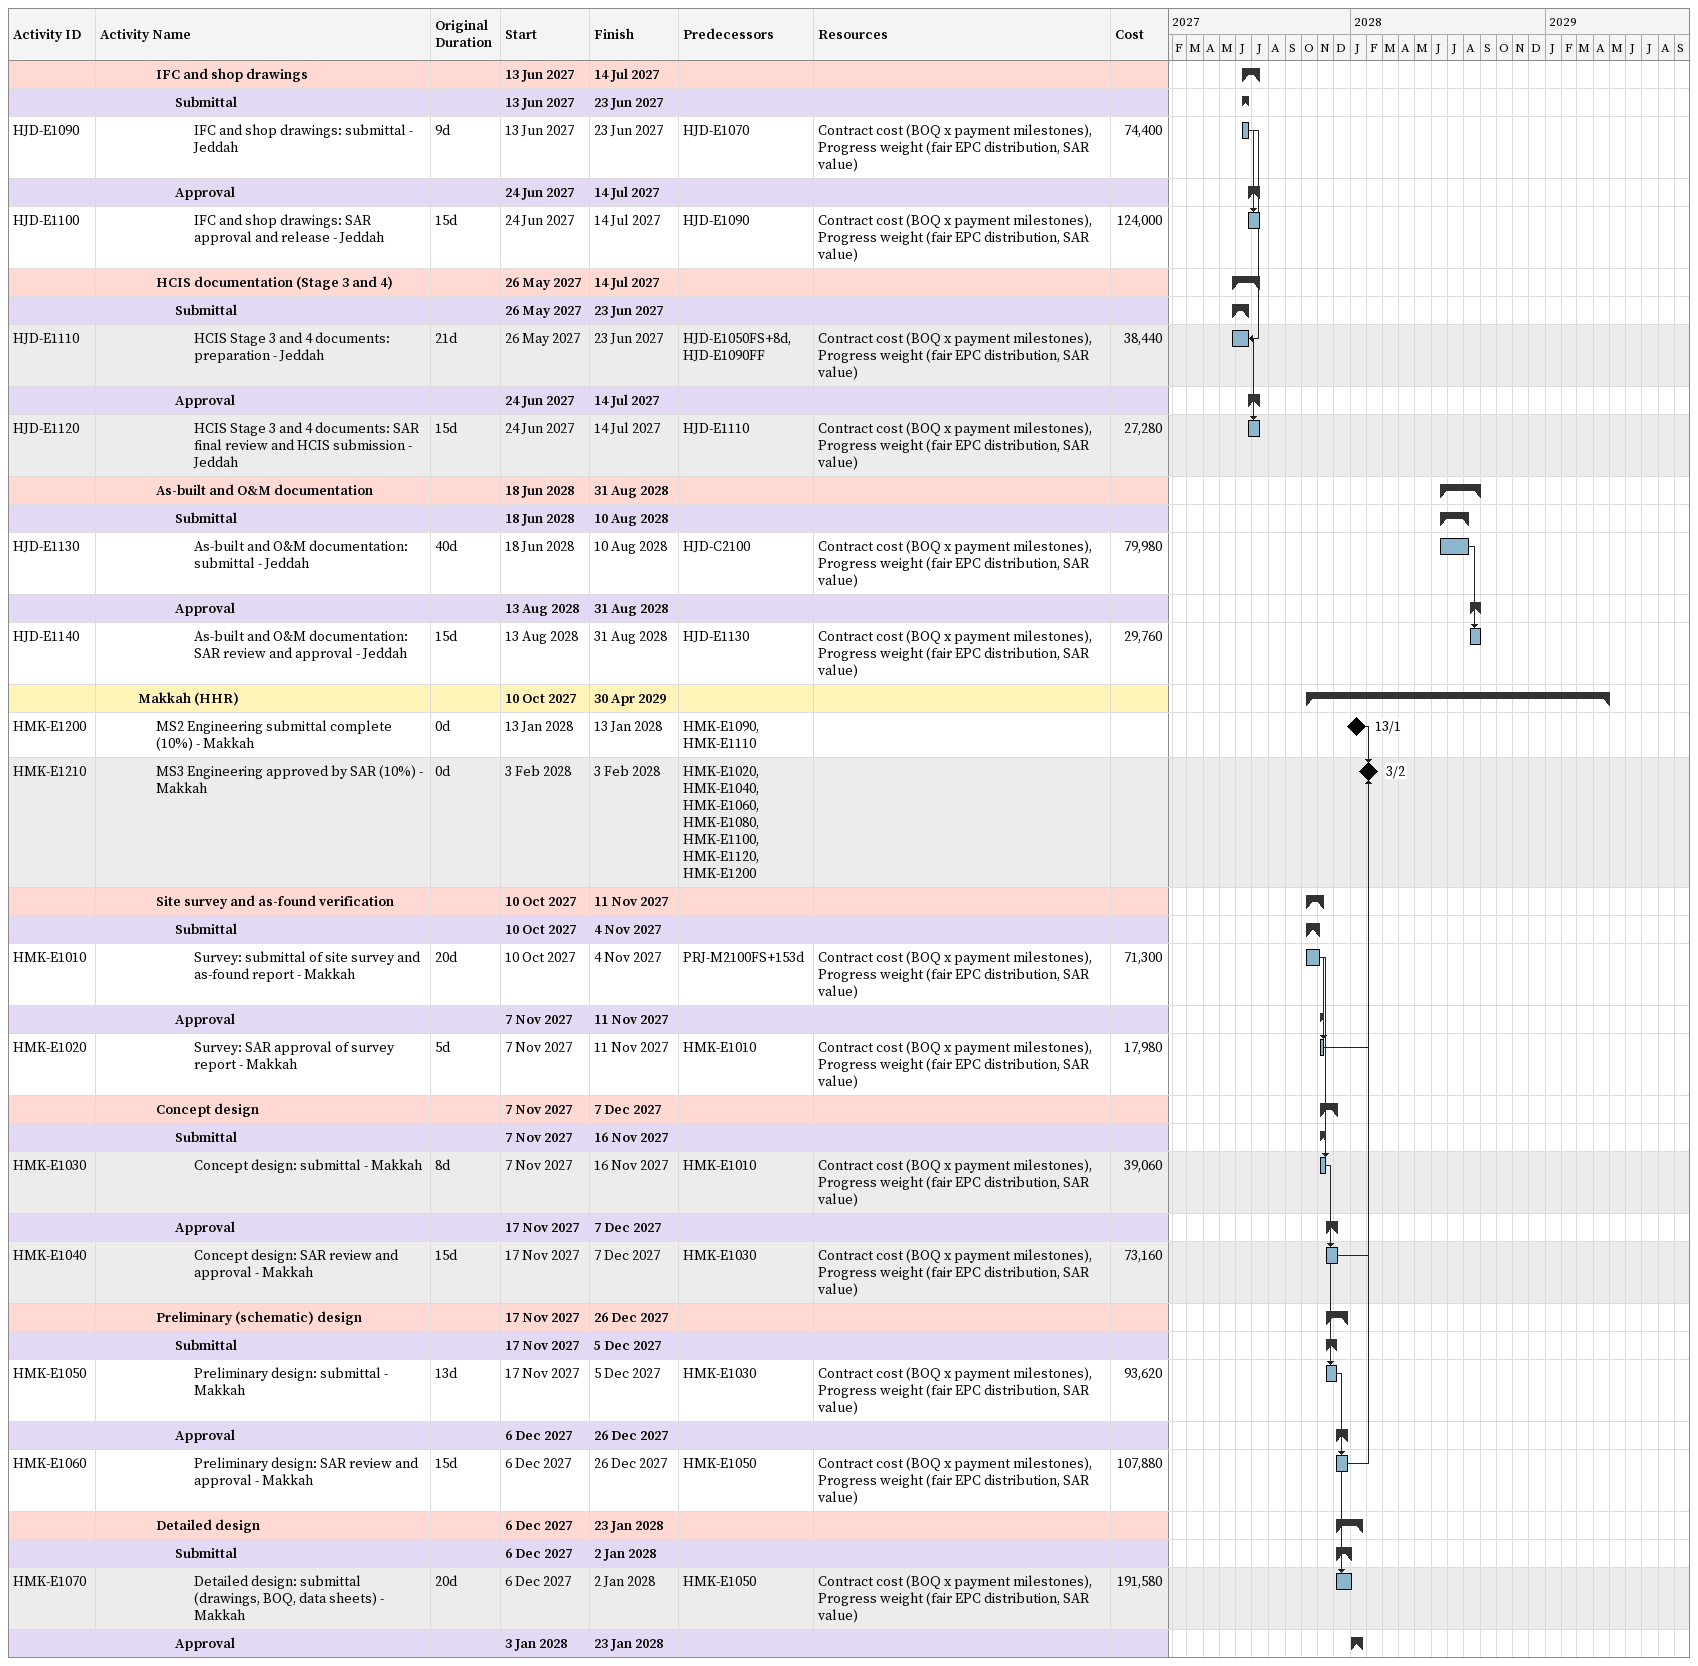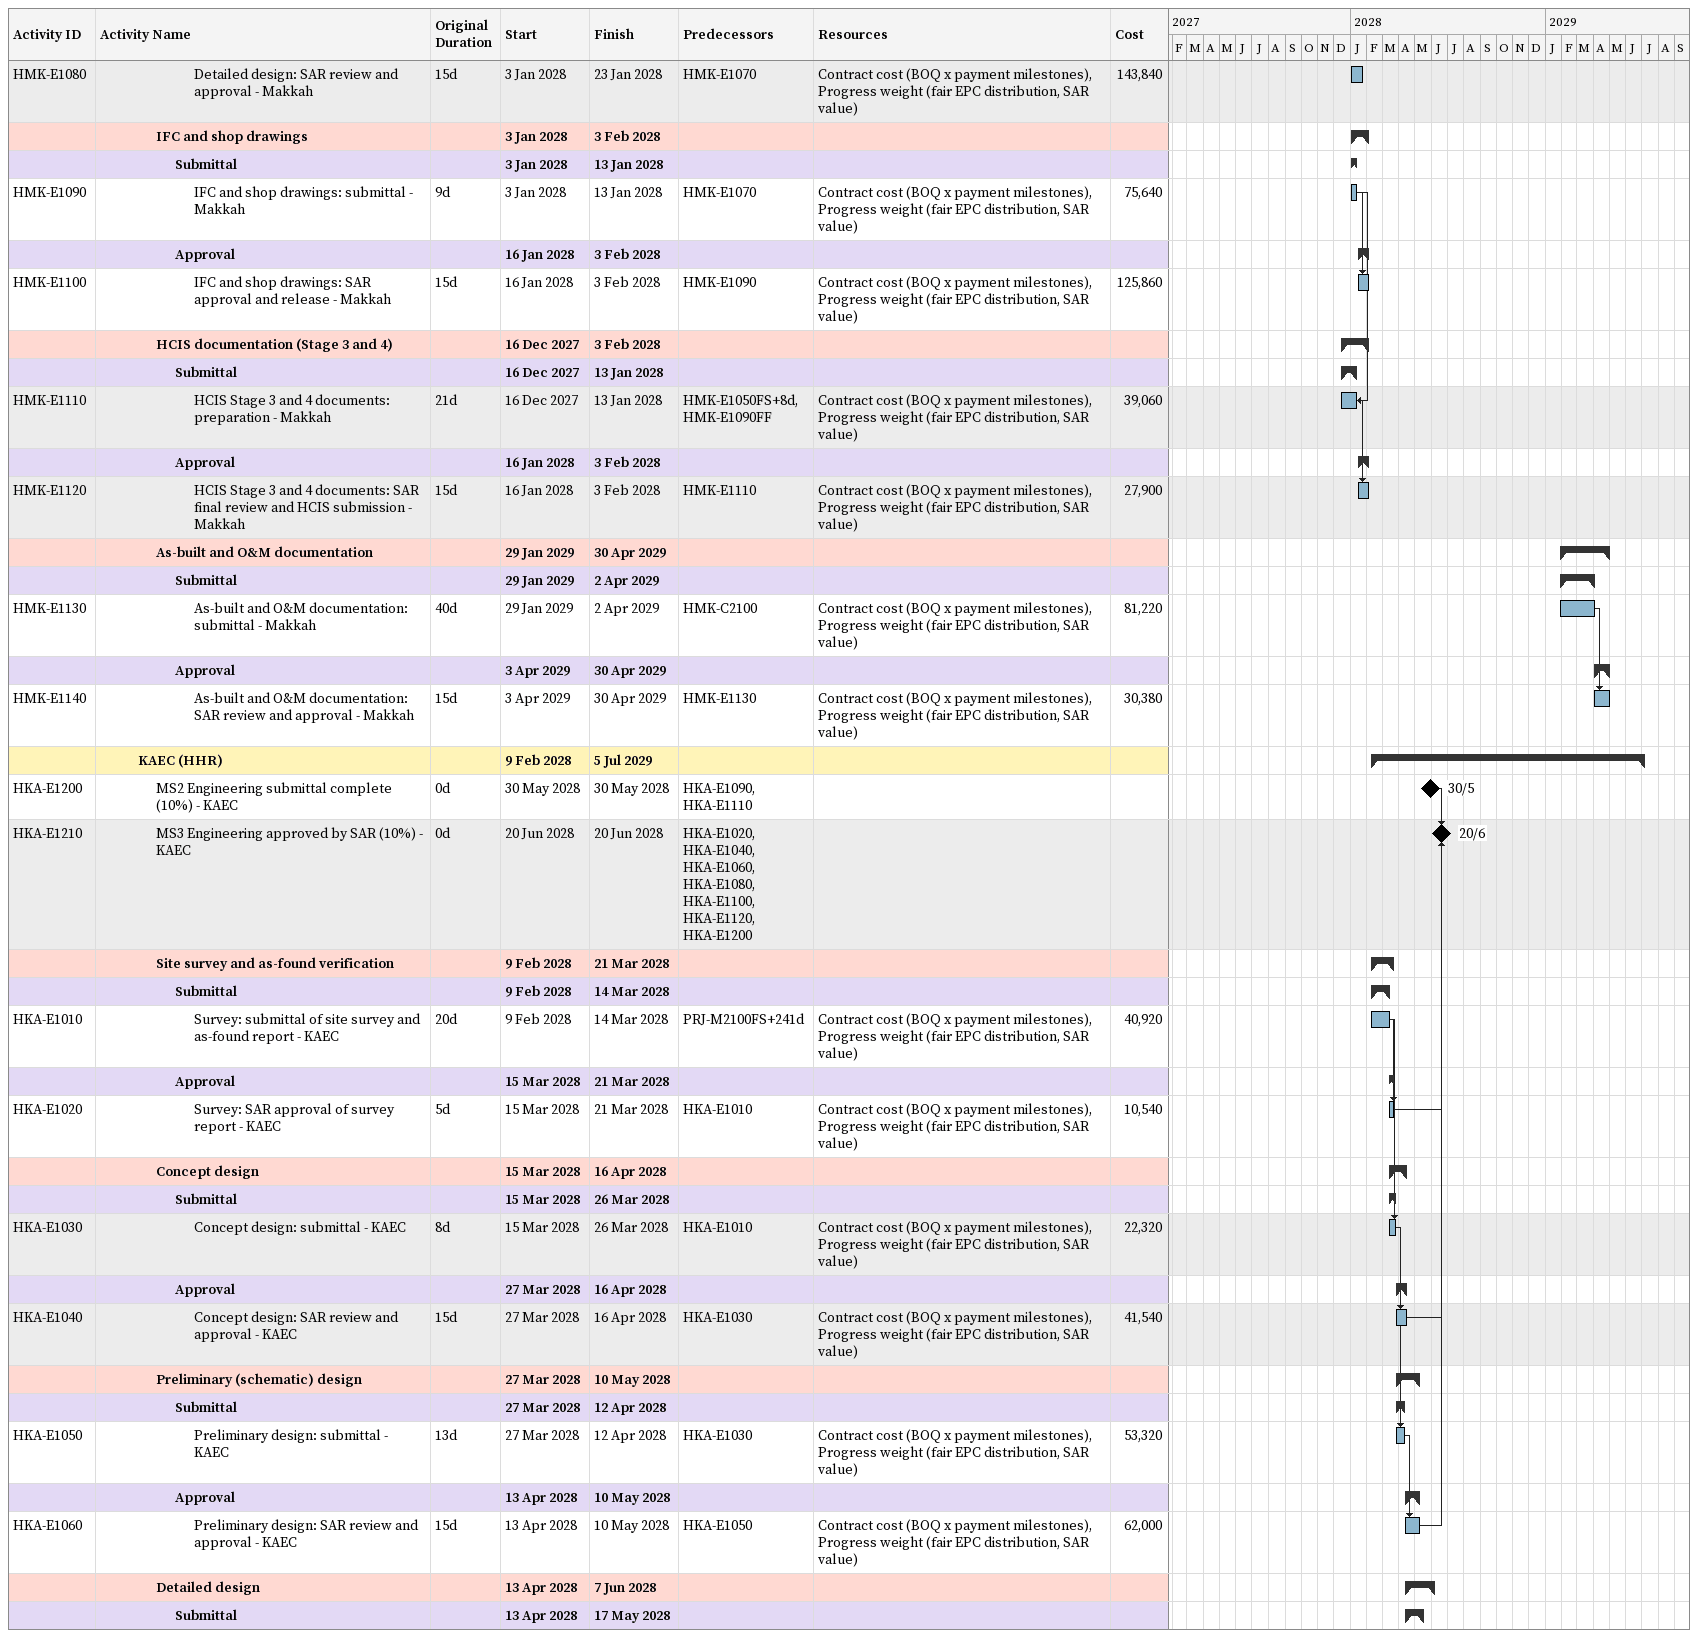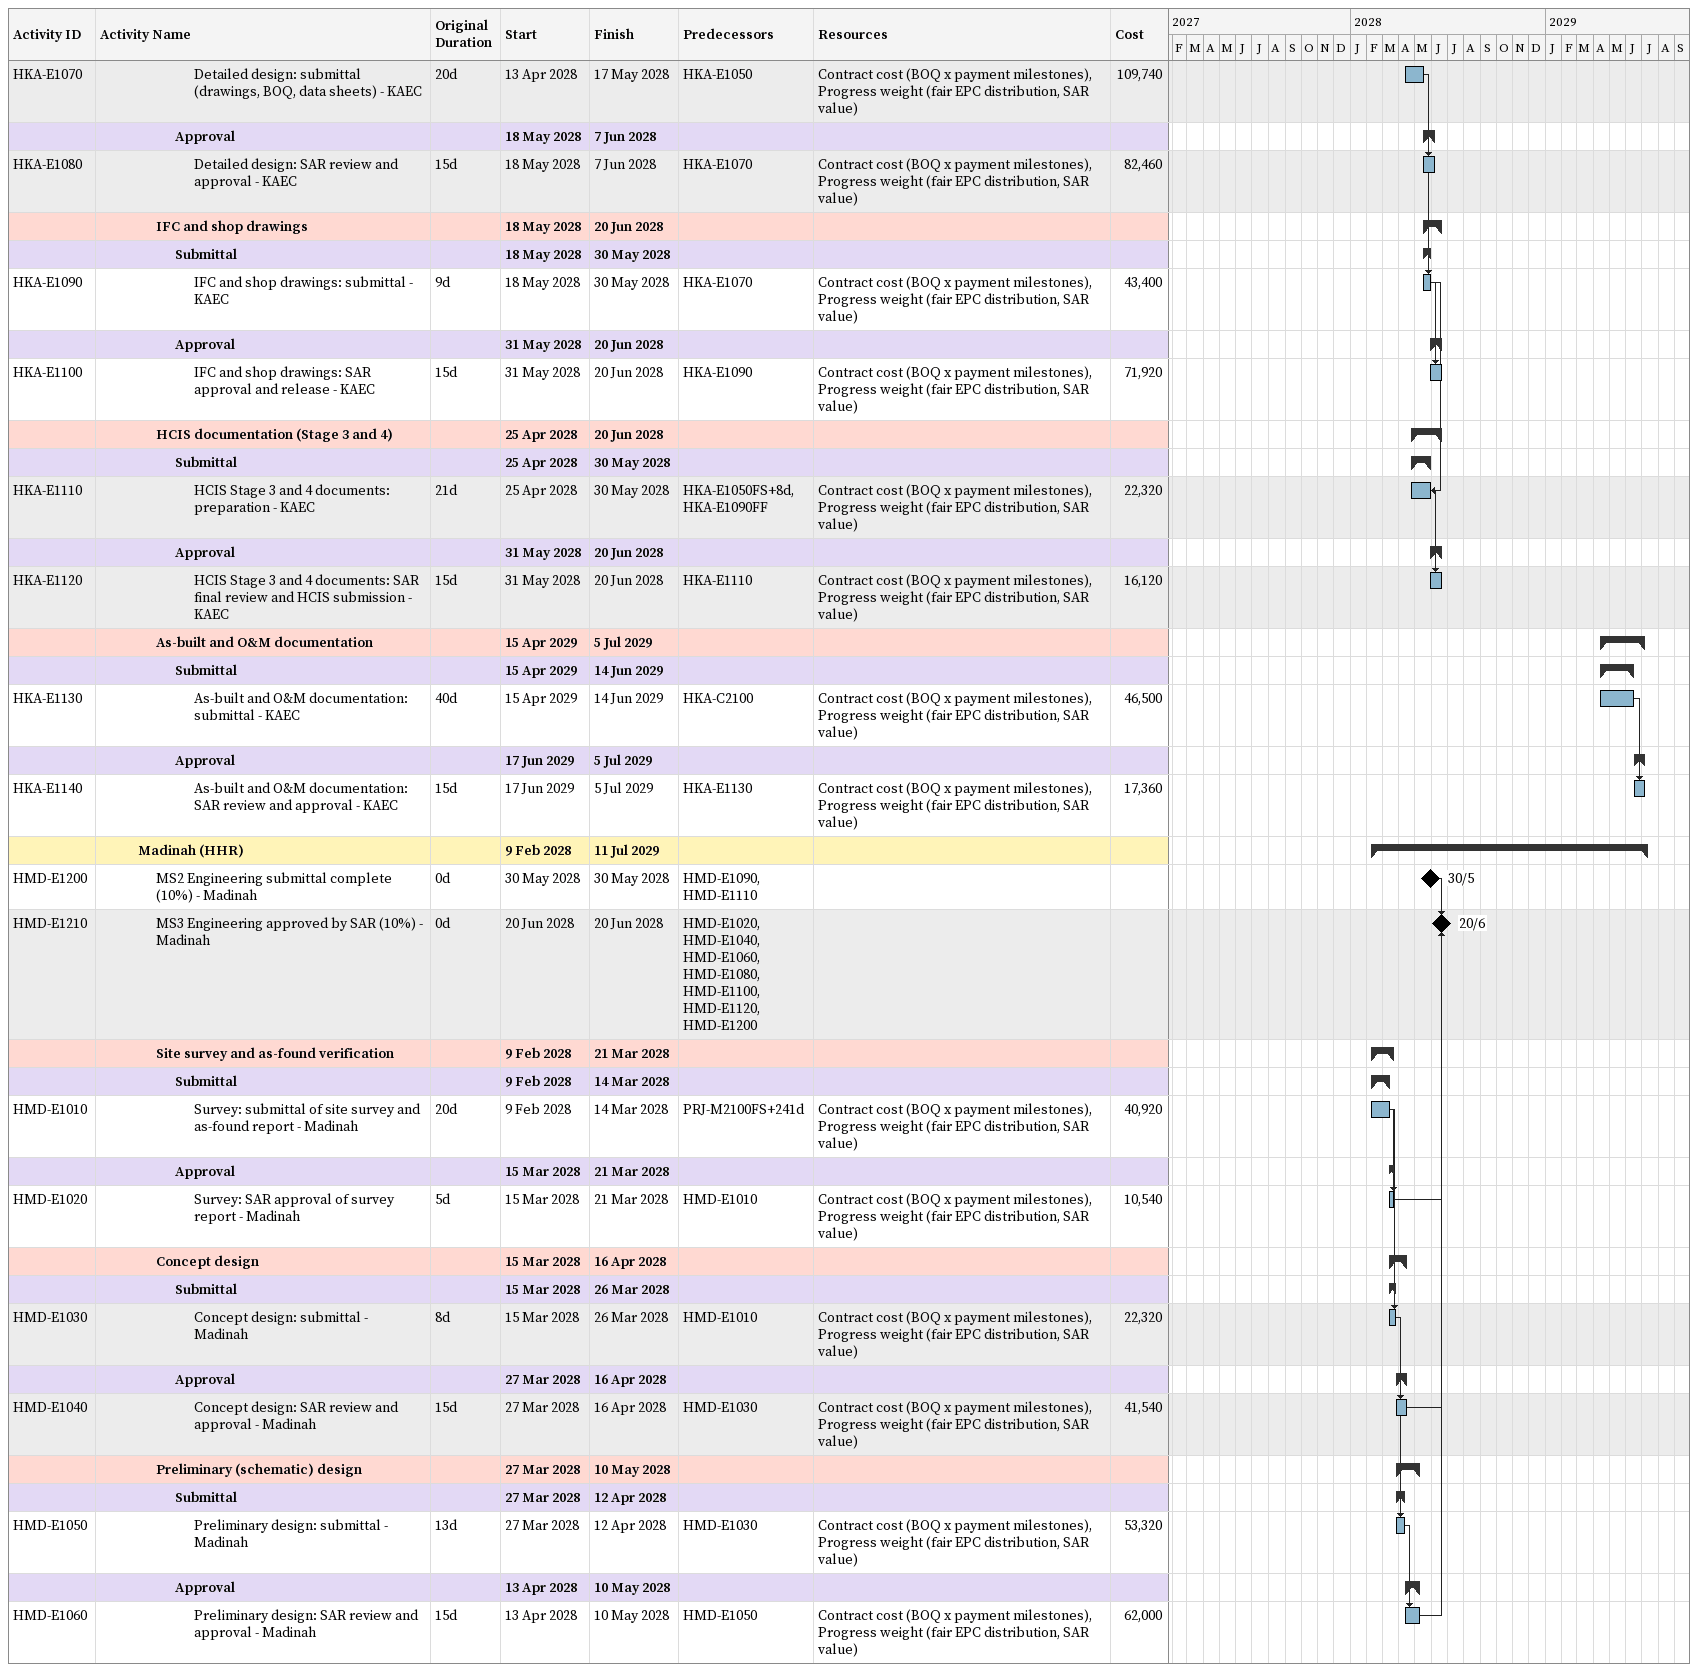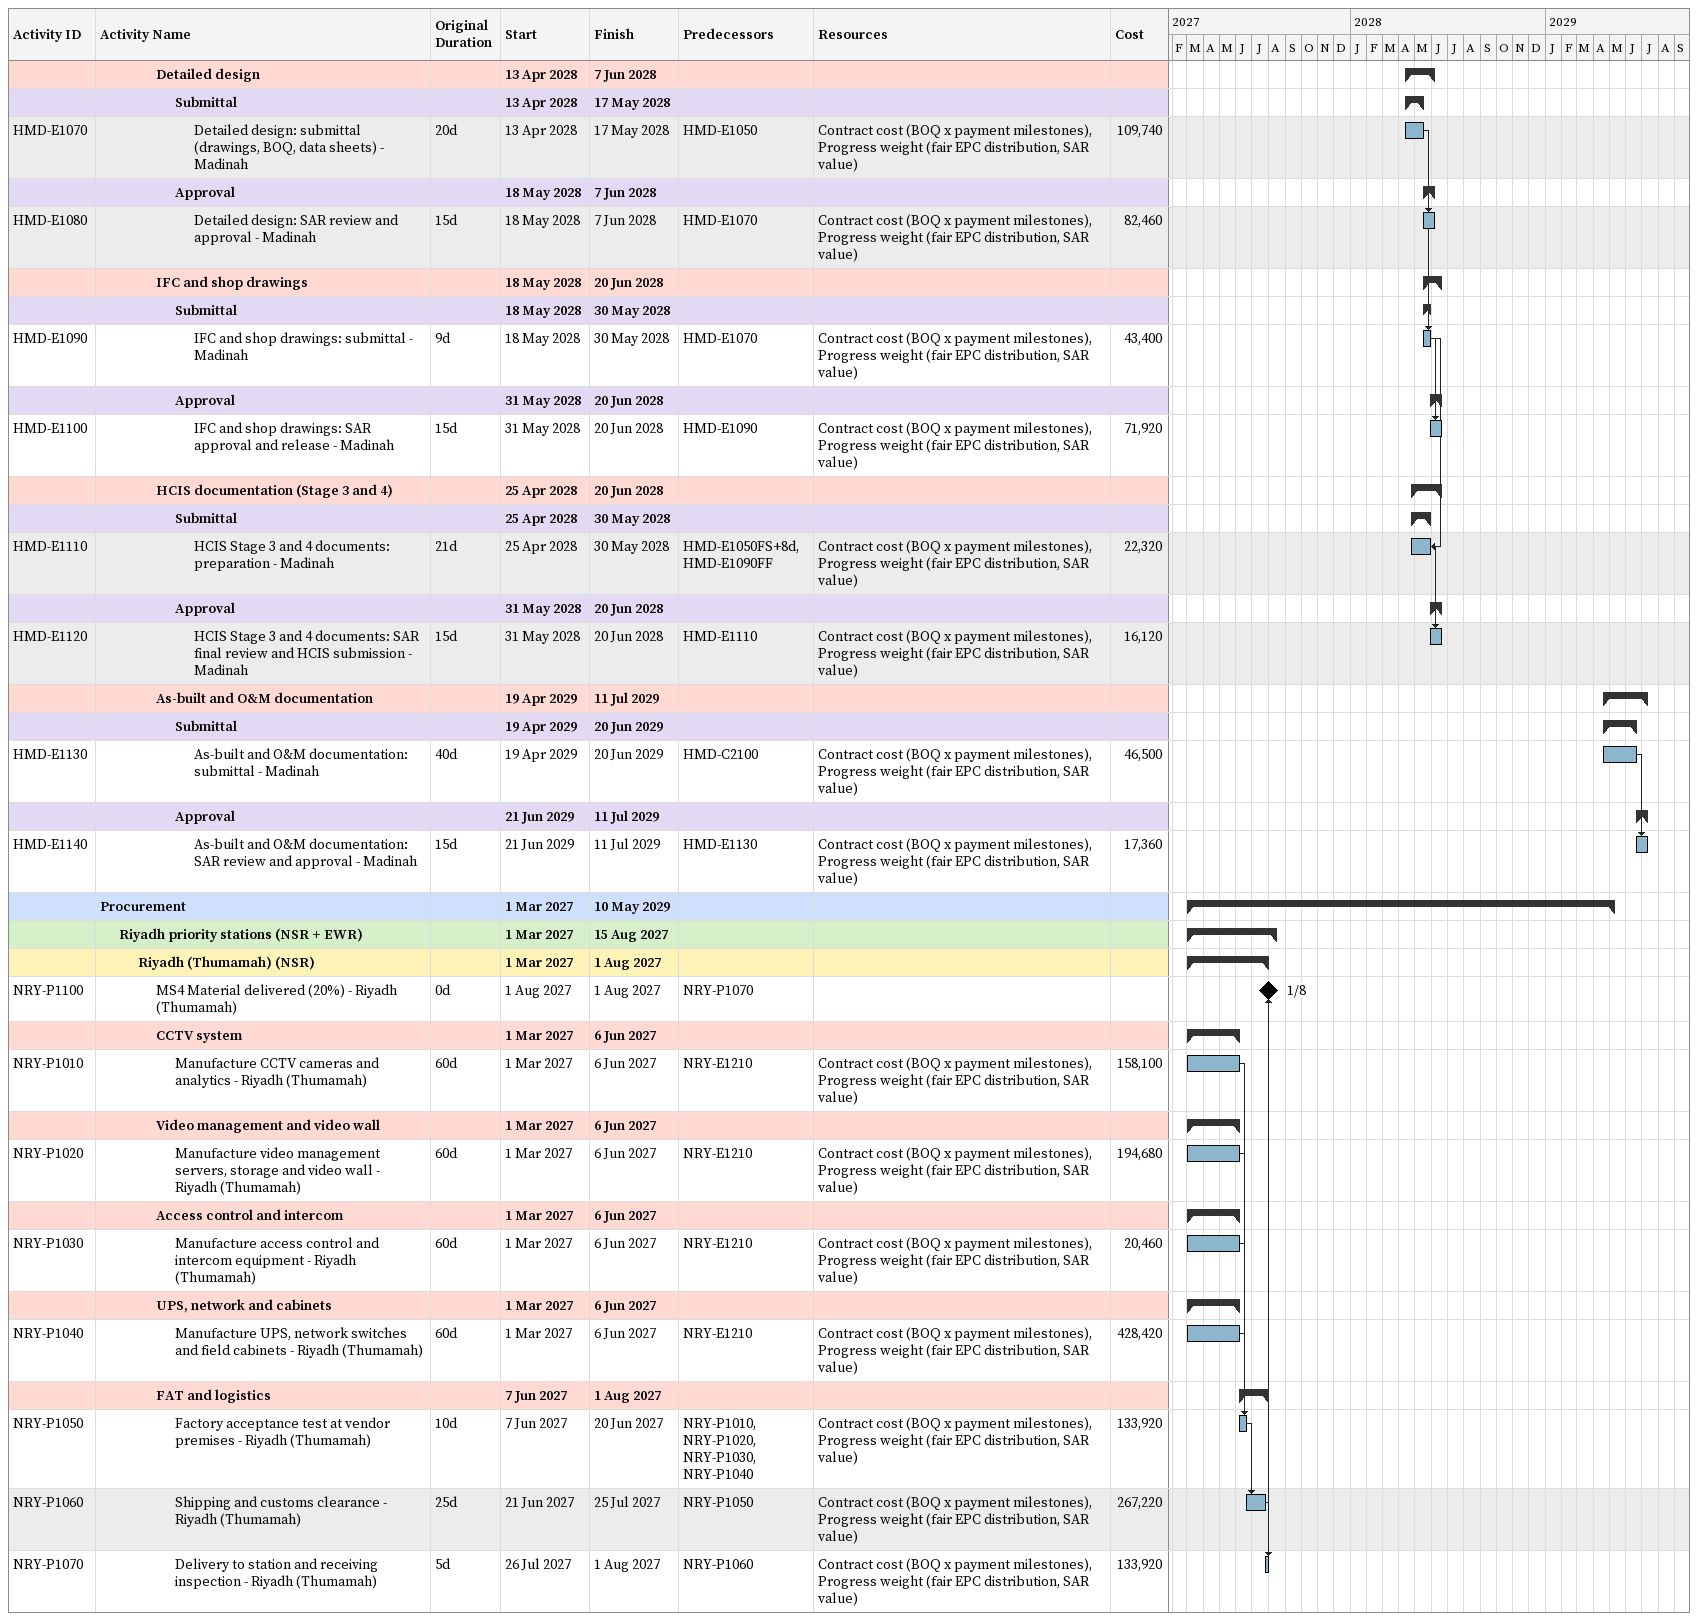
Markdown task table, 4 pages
| ID | Level | Task | Original duration | Start | Finish | Predecessors | Resources | Cost |
|---|---|---|---|---|---|---|---|---|
|  | 4 | **IFC and shop drawings** |  | 2027-06-13 | 2027-07-14 |  |  |  |
|  | 5 | **Submittal** |  | 2027-06-13 | 2027-06-23 |  |  |  |
| HJD-E1090 | 6 | IFC and shop drawings: submittal - Jeddah | 9d | 2027-06-13 | 2027-06-23 | HJD-E1070 | Contract cost (BOQ x payment milestones), Progress weight (fair EPC distribution, SAR value) | 74400 |
|  | 5 | **Approval** |  | 2027-06-24 | 2027-07-14 |  |  |  |
| HJD-E1100 | 6 | IFC and shop drawings: SAR approval and release - Jeddah | 15d | 2027-06-24 | 2027-07-14 | HJD-E1090 | Contract cost (BOQ x payment milestones), Progress weight (fair EPC distribution, SAR value) | 124000 |
|  | 4 | **HCIS documentation (Stage 3 and 4)** |  | 2027-05-26 | 2027-07-14 |  |  |  |
|  | 5 | **Submittal** |  | 2027-05-26 | 2027-06-23 |  |  |  |
| HJD-E1110 | 6 | HCIS Stage 3 and 4 documents: preparation - Jeddah | 21d | 2027-05-26 | 2027-06-23 | HJD-E1050FS+8d, HJD-E1090FF | Contract cost (BOQ x payment milestones), Progress weight (fair EPC distribution, SAR value) | 38440 |
|  | 5 | **Approval** |  | 2027-06-24 | 2027-07-14 |  |  |  |
| HJD-E1120 | 6 | HCIS Stage 3 and 4 documents: SAR final review and HCIS submission - Jeddah | 15d | 2027-06-24 | 2027-07-14 | HJD-E1110 | Contract cost (BOQ x payment milestones), Progress weight (fair EPC distribution, SAR value) | 27280 |
|  | 4 | **As-built and O&M documentation** |  | 2028-06-18 | 2028-08-31 |  |  |  |
|  | 5 | **Submittal** |  | 2028-06-18 | 2028-08-10 |  |  |  |
| HJD-E1130 | 6 | As-built and O&M documentation: submittal - Jeddah | 40d | 2028-06-18 | 2028-08-10 | HJD-C2100 | Contract cost (BOQ x payment milestones), Progress weight (fair EPC distribution, SAR value) | 79980 |
|  | 5 | **Approval** |  | 2028-08-13 | 2028-08-31 |  |  |  |
| HJD-E1140 | 6 | As-built and O&M documentation: SAR review and approval - Jeddah | 15d | 2028-08-13 | 2028-08-31 | HJD-E1130 | Contract cost (BOQ x payment milestones), Progress weight (fair EPC distribution, SAR value) | 29760 |
|  | 3 | **Makkah (HHR)** |  | 2027-10-10 | 2029-04-30 |  |  |  |
| HMK-E1200 | 4 | MS2 Engineering submittal complete (10%) - Makkah | 0d | 2028-01-13 | 2028-01-13 | HMK-E1090, HMK-E1110 |  |  |
| HMK-E1210 | 4 | MS3 Engineering approved by SAR (10%) - Makkah | 0d | 2028-02-03 | 2028-02-03 | HMK-E1020, HMK-E1040, HMK-E1060, HMK-E1080, HMK-E1100, HMK-E1120, HMK-E1200 |  |  |
|  | 4 | **Site survey and as-found verification** |  | 2027-10-10 | 2027-11-11 |  |  |  |
|  | 5 | **Submittal** |  | 2027-10-10 | 2027-11-04 |  |  |  |
| HMK-E1010 | 6 | Survey: submittal of site survey and as-found report - Makkah | 20d | 2027-10-10 | 2027-11-04 | PRJ-M2100FS+153d | Contract cost (BOQ x payment milestones), Progress weight (fair EPC distribution, SAR value) | 71300 |
|  | 5 | **Approval** |  | 2027-11-07 | 2027-11-11 |  |  |  |
| HMK-E1020 | 6 | Survey: SAR approval of survey report - Makkah | 5d | 2027-11-07 | 2027-11-11 | HMK-E1010 | Contract cost (BOQ x payment milestones), Progress weight (fair EPC distribution, SAR value) | 17980 |
|  | 4 | **Concept design** |  | 2027-11-07 | 2027-12-07 |  |  |  |
|  | 5 | **Submittal** |  | 2027-11-07 | 2027-11-16 |  |  |  |
| HMK-E1030 | 6 | Concept design: submittal - Makkah | 8d | 2027-11-07 | 2027-11-16 | HMK-E1010 | Contract cost (BOQ x payment milestones), Progress weight (fair EPC distribution, SAR value) | 39060 |
|  | 5 | **Approval** |  | 2027-11-17 | 2027-12-07 |  |  |  |
| HMK-E1040 | 6 | Concept design: SAR review and approval - Makkah | 15d | 2027-11-17 | 2027-12-07 | HMK-E1030 | Contract cost (BOQ x payment milestones), Progress weight (fair EPC distribution, SAR value) | 73160 |
|  | 4 | **Preliminary (schematic) design** |  | 2027-11-17 | 2027-12-26 |  |  |  |
|  | 5 | **Submittal** |  | 2027-11-17 | 2027-12-05 |  |  |  |
| HMK-E1050 | 6 | Preliminary design: submittal - Makkah | 13d | 2027-11-17 | 2027-12-05 | HMK-E1030 | Contract cost (BOQ x payment milestones), Progress weight (fair EPC distribution, SAR value) | 93620 |
|  | 5 | **Approval** |  | 2027-12-06 | 2027-12-26 |  |  |  |
| HMK-E1060 | 6 | Preliminary design: SAR review and approval - Makkah | 15d | 2027-12-06 | 2027-12-26 | HMK-E1050 | Contract cost (BOQ x payment milestones), Progress weight (fair EPC distribution, SAR value) | 107880 |
|  | 4 | **Detailed design** |  | 2027-12-06 | 2028-01-23 |  |  |  |
|  | 5 | **Submittal** |  | 2027-12-06 | 2028-01-02 |  |  |  |
| HMK-E1070 | 6 | Detailed design: submittal (drawings, BOQ, data sheets) - Makkah | 20d | 2027-12-06 | 2028-01-02 | HMK-E1050 | Contract cost (BOQ x payment milestones), Progress weight (fair EPC distribution, SAR value) | 191580 |
|  | 5 | **Approval** |  | 2028-01-03 | 2028-01-23 |  |  |  |
| HMK-E1080 | 6 | Detailed design: SAR review and approval - Makkah | 15d | 2028-01-03 | 2028-01-23 | HMK-E1070 | Contract cost (BOQ x payment milestones), Progress weight (fair EPC distribution, SAR value) | 143840 |
|  | 4 | **IFC and shop drawings** |  | 2028-01-03 | 2028-02-03 |  |  |  |
|  | 5 | **Submittal** |  | 2028-01-03 | 2028-01-13 |  |  |  |
| HMK-E1090 | 6 | IFC and shop drawings: submittal - Makkah | 9d | 2028-01-03 | 2028-01-13 | HMK-E1070 | Contract cost (BOQ x payment milestones), Progress weight (fair EPC distribution, SAR value) | 75640 |
|  | 5 | **Approval** |  | 2028-01-16 | 2028-02-03 |  |  |  |
| HMK-E1100 | 6 | IFC and shop drawings: SAR approval and release - Makkah | 15d | 2028-01-16 | 2028-02-03 | HMK-E1090 | Contract cost (BOQ x payment milestones), Progress weight (fair EPC distribution, SAR value) | 125860 |
|  | 4 | **HCIS documentation (Stage 3 and 4)** |  | 2027-12-16 | 2028-02-03 |  |  |  |
|  | 5 | **Submittal** |  | 2027-12-16 | 2028-01-13 |  |  |  |
| HMK-E1110 | 6 | HCIS Stage 3 and 4 documents: preparation - Makkah | 21d | 2027-12-16 | 2028-01-13 | HMK-E1050FS+8d, HMK-E1090FF | Contract cost (BOQ x payment milestones), Progress weight (fair EPC distribution, SAR value) | 39060 |
|  | 5 | **Approval** |  | 2028-01-16 | 2028-02-03 |  |  |  |
| HMK-E1120 | 6 | HCIS Stage 3 and 4 documents: SAR final review and HCIS submission - Makkah | 15d | 2028-01-16 | 2028-02-03 | HMK-E1110 | Contract cost (BOQ x payment milestones), Progress weight (fair EPC distribution, SAR value) | 27900 |
|  | 4 | **As-built and O&M documentation** |  | 2029-01-29 | 2029-04-30 |  |  |  |
|  | 5 | **Submittal** |  | 2029-01-29 | 2029-04-02 |  |  |  |
| HMK-E1130 | 6 | As-built and O&M documentation: submittal - Makkah | 40d | 2029-01-29 | 2029-04-02 | HMK-C2100 | Contract cost (BOQ x payment milestones), Progress weight (fair EPC distribution, SAR value) | 81220 |
|  | 5 | **Approval** |  | 2029-04-03 | 2029-04-30 |  |  |  |
| HMK-E1140 | 6 | As-built and O&M documentation: SAR review and approval - Makkah | 15d | 2029-04-03 | 2029-04-30 | HMK-E1130 | Contract cost (BOQ x payment milestones), Progress weight (fair EPC distribution, SAR value) | 30380 |
|  | 3 | **KAEC (HHR)** |  | 2028-02-09 | 2029-07-05 |  |  |  |
| HKA-E1200 | 4 | MS2 Engineering submittal complete (10%) - KAEC | 0d | 2028-05-30 | 2028-05-30 | HKA-E1090, HKA-E1110 |  |  |
| HKA-E1210 | 4 | MS3 Engineering approved by SAR (10%) - KAEC | 0d | 2028-06-20 | 2028-06-20 | HKA-E1020, HKA-E1040, HKA-E1060, HKA-E1080, HKA-E1100, HKA-E1120, HKA-E1200 |  |  |
|  | 4 | **Site survey and as-found verification** |  | 2028-02-09 | 2028-03-21 |  |  |  |
|  | 5 | **Submittal** |  | 2028-02-09 | 2028-03-14 |  |  |  |
| HKA-E1010 | 6 | Survey: submittal of site survey and as-found report - KAEC | 20d | 2028-02-09 | 2028-03-14 | PRJ-M2100FS+241d | Contract cost (BOQ x payment milestones), Progress weight (fair EPC distribution, SAR value) | 40920 |
|  | 5 | **Approval** |  | 2028-03-15 | 2028-03-21 |  |  |  |
| HKA-E1020 | 6 | Survey: SAR approval of survey report - KAEC | 5d | 2028-03-15 | 2028-03-21 | HKA-E1010 | Contract cost (BOQ x payment milestones), Progress weight (fair EPC distribution, SAR value) | 10540 |
|  | 4 | **Concept design** |  | 2028-03-15 | 2028-04-16 |  |  |  |
|  | 5 | **Submittal** |  | 2028-03-15 | 2028-03-26 |  |  |  |
| HKA-E1030 | 6 | Concept design: submittal - KAEC | 8d | 2028-03-15 | 2028-03-26 | HKA-E1010 | Contract cost (BOQ x payment milestones), Progress weight (fair EPC distribution, SAR value) | 22320 |
|  | 5 | **Approval** |  | 2028-03-27 | 2028-04-16 |  |  |  |
| HKA-E1040 | 6 | Concept design: SAR review and approval - KAEC | 15d | 2028-03-27 | 2028-04-16 | HKA-E1030 | Contract cost (BOQ x payment milestones), Progress weight (fair EPC distribution, SAR value) | 41540 |
|  | 4 | **Preliminary (schematic) design** |  | 2028-03-27 | 2028-05-10 |  |  |  |
|  | 5 | **Submittal** |  | 2028-03-27 | 2028-04-12 |  |  |  |
| HKA-E1050 | 6 | Preliminary design: submittal - KAEC | 13d | 2028-03-27 | 2028-04-12 | HKA-E1030 | Contract cost (BOQ x payment milestones), Progress weight (fair EPC distribution, SAR value) | 53320 |
|  | 5 | **Approval** |  | 2028-04-13 | 2028-05-10 |  |  |  |
| HKA-E1060 | 6 | Preliminary design: SAR review and approval - KAEC | 15d | 2028-04-13 | 2028-05-10 | HKA-E1050 | Contract cost (BOQ x payment milestones), Progress weight (fair EPC distribution, SAR value) | 62000 |
|  | 4 | **Detailed design** |  | 2028-04-13 | 2028-06-07 |  |  |  |
|  | 5 | **Submittal** |  | 2028-04-13 | 2028-05-17 |  |  |  |
| HKA-E1070 | 6 | Detailed design: submittal (drawings, BOQ, data sheets) - KAEC | 20d | 2028-04-13 | 2028-05-17 | HKA-E1050 | Contract cost (BOQ x payment milestones), Progress weight (fair EPC distribution, SAR value) | 109740 |
|  | 5 | **Approval** |  | 2028-05-18 | 2028-06-07 |  |  |  |
| HKA-E1080 | 6 | Detailed design: SAR review and approval - KAEC | 15d | 2028-05-18 | 2028-06-07 | HKA-E1070 | Contract cost (BOQ x payment milestones), Progress weight (fair EPC distribution, SAR value) | 82460 |
|  | 4 | **IFC and shop drawings** |  | 2028-05-18 | 2028-06-20 |  |  |  |
|  | 5 | **Submittal** |  | 2028-05-18 | 2028-05-30 |  |  |  |
| HKA-E1090 | 6 | IFC and shop drawings: submittal - KAEC | 9d | 2028-05-18 | 2028-05-30 | HKA-E1070 | Contract cost (BOQ x payment milestones), Progress weight (fair EPC distribution, SAR value) | 43400 |
|  | 5 | **Approval** |  | 2028-05-31 | 2028-06-20 |  |  |  |
| HKA-E1100 | 6 | IFC and shop drawings: SAR approval and release - KAEC | 15d | 2028-05-31 | 2028-06-20 | HKA-E1090 | Contract cost (BOQ x payment milestones), Progress weight (fair EPC distribution, SAR value) | 71920 |
|  | 4 | **HCIS documentation (Stage 3 and 4)** |  | 2028-04-25 | 2028-06-20 |  |  |  |
|  | 5 | **Submittal** |  | 2028-04-25 | 2028-05-30 |  |  |  |
| HKA-E1110 | 6 | HCIS Stage 3 and 4 documents: preparation - KAEC | 21d | 2028-04-25 | 2028-05-30 | HKA-E1050FS+8d, HKA-E1090FF | Contract cost (BOQ x payment milestones), Progress weight (fair EPC distribution, SAR value) | 22320 |
|  | 5 | **Approval** |  | 2028-05-31 | 2028-06-20 |  |  |  |
| HKA-E1120 | 6 | HCIS Stage 3 and 4 documents: SAR final review and HCIS submission - KAEC | 15d | 2028-05-31 | 2028-06-20 | HKA-E1110 | Contract cost (BOQ x payment milestones), Progress weight (fair EPC distribution, SAR value) | 16120 |
|  | 4 | **As-built and O&M documentation** |  | 2029-04-15 | 2029-07-05 |  |  |  |
|  | 5 | **Submittal** |  | 2029-04-15 | 2029-06-14 |  |  |  |
| HKA-E1130 | 6 | As-built and O&M documentation: submittal - KAEC | 40d | 2029-04-15 | 2029-06-14 | HKA-C2100 | Contract cost (BOQ x payment milestones), Progress weight (fair EPC distribution, SAR value) | 46500 |
|  | 5 | **Approval** |  | 2029-06-17 | 2029-07-05 |  |  |  |
| HKA-E1140 | 6 | As-built and O&M documentation: SAR review and approval - KAEC | 15d | 2029-06-17 | 2029-07-05 | HKA-E1130 | Contract cost (BOQ x payment milestones), Progress weight (fair EPC distribution, SAR value) | 17360 |
|  | 3 | **Madinah (HHR)** |  | 2028-02-09 | 2029-07-11 |  |  |  |
| HMD-E1200 | 4 | MS2 Engineering submittal complete (10%) - Madinah | 0d | 2028-05-30 | 2028-05-30 | HMD-E1090, HMD-E1110 |  |  |
| HMD-E1210 | 4 | MS3 Engineering approved by SAR (10%) - Madinah | 0d | 2028-06-20 | 2028-06-20 | HMD-E1020, HMD-E1040, HMD-E1060, HMD-E1080, HMD-E1100, HMD-E1120, HMD-E1200 |  |  |
|  | 4 | **Site survey and as-found verification** |  | 2028-02-09 | 2028-03-21 |  |  |  |
|  | 5 | **Submittal** |  | 2028-02-09 | 2028-03-14 |  |  |  |
| HMD-E1010 | 6 | Survey: submittal of site survey and as-found report - Madinah | 20d | 2028-02-09 | 2028-03-14 | PRJ-M2100FS+241d | Contract cost (BOQ x payment milestones), Progress weight (fair EPC distribution, SAR value) | 40920 |
|  | 5 | **Approval** |  | 2028-03-15 | 2028-03-21 |  |  |  |
| HMD-E1020 | 6 | Survey: SAR approval of survey report - Madinah | 5d | 2028-03-15 | 2028-03-21 | HMD-E1010 | Contract cost (BOQ x payment milestones), Progress weight (fair EPC distribution, SAR value) | 10540 |
|  | 4 | **Concept design** |  | 2028-03-15 | 2028-04-16 |  |  |  |
|  | 5 | **Submittal** |  | 2028-03-15 | 2028-03-26 |  |  |  |
| HMD-E1030 | 6 | Concept design: submittal - Madinah | 8d | 2028-03-15 | 2028-03-26 | HMD-E1010 | Contract cost (BOQ x payment milestones), Progress weight (fair EPC distribution, SAR value) | 22320 |
|  | 5 | **Approval** |  | 2028-03-27 | 2028-04-16 |  |  |  |
| HMD-E1040 | 6 | Concept design: SAR review and approval - Madinah | 15d | 2028-03-27 | 2028-04-16 | HMD-E1030 | Contract cost (BOQ x payment milestones), Progress weight (fair EPC distribution, SAR value) | 41540 |
|  | 4 | **Preliminary (schematic) design** |  | 2028-03-27 | 2028-05-10 |  |  |  |
|  | 5 | **Submittal** |  | 2028-03-27 | 2028-04-12 |  |  |  |
| HMD-E1050 | 6 | Preliminary design: submittal - Madinah | 13d | 2028-03-27 | 2028-04-12 | HMD-E1030 | Contract cost (BOQ x payment milestones), Progress weight (fair EPC distribution, SAR value) | 53320 |
|  | 5 | **Approval** |  | 2028-04-13 | 2028-05-10 |  |  |  |
| HMD-E1060 | 6 | Preliminary design: SAR review and approval - Madinah | 15d | 2028-04-13 | 2028-05-10 | HMD-E1050 | Contract cost (BOQ x payment milestones), Progress weight (fair EPC distribution, SAR value) | 62000 |
|  | 4 | **Detailed design** |  | 2028-04-13 | 2028-06-07 |  |  |  |
|  | 5 | **Submittal** |  | 2028-04-13 | 2028-05-17 |  |  |  |
| HMD-E1070 | 6 | Detailed design: submittal (drawings, BOQ, data sheets) - Madinah | 20d | 2028-04-13 | 2028-05-17 | HMD-E1050 | Contract cost (BOQ x payment milestones), Progress weight (fair EPC distribution, SAR value) | 109740 |
|  | 5 | **Approval** |  | 2028-05-18 | 2028-06-07 |  |  |  |
| HMD-E1080 | 6 | Detailed design: SAR review and approval - Madinah | 15d | 2028-05-18 | 2028-06-07 | HMD-E1070 | Contract cost (BOQ x payment milestones), Progress weight (fair EPC distribution, SAR value) | 82460 |
|  | 4 | **IFC and shop drawings** |  | 2028-05-18 | 2028-06-20 |  |  |  |
|  | 5 | **Submittal** |  | 2028-05-18 | 2028-05-30 |  |  |  |
| HMD-E1090 | 6 | IFC and shop drawings: submittal - Madinah | 9d | 2028-05-18 | 2028-05-30 | HMD-E1070 | Contract cost (BOQ x payment milestones), Progress weight (fair EPC distribution, SAR value) | 43400 |
|  | 5 | **Approval** |  | 2028-05-31 | 2028-06-20 |  |  |  |
| HMD-E1100 | 6 | IFC and shop drawings: SAR approval and release - Madinah | 15d | 2028-05-31 | 2028-06-20 | HMD-E1090 | Contract cost (BOQ x payment milestones), Progress weight (fair EPC distribution, SAR value) | 71920 |
|  | 4 | **HCIS documentation (Stage 3 and 4)** |  | 2028-04-25 | 2028-06-20 |  |  |  |
|  | 5 | **Submittal** |  | 2028-04-25 | 2028-05-30 |  |  |  |
| HMD-E1110 | 6 | HCIS Stage 3 and 4 documents: preparation - Madinah | 21d | 2028-04-25 | 2028-05-30 | HMD-E1050FS+8d, HMD-E1090FF | Contract cost (BOQ x payment milestones), Progress weight (fair EPC distribution, SAR value) | 22320 |
|  | 5 | **Approval** |  | 2028-05-31 | 2028-06-20 |  |  |  |
| HMD-E1120 | 6 | HCIS Stage 3 and 4 documents: SAR final review and HCIS submission - Madinah | 15d | 2028-05-31 | 2028-06-20 | HMD-E1110 | Contract cost (BOQ x payment milestones), Progress weight (fair EPC distribution, SAR value) | 16120 |
|  | 4 | **As-built and O&M documentation** |  | 2029-04-19 | 2029-07-11 |  |  |  |
|  | 5 | **Submittal** |  | 2029-04-19 | 2029-06-20 |  |  |  |
| HMD-E1130 | 6 | As-built and O&M documentation: submittal - Madinah | 40d | 2029-04-19 | 2029-06-20 | HMD-C2100 | Contract cost (BOQ x payment milestones), Progress weight (fair EPC distribution, SAR value) | 46500 |
|  | 5 | **Approval** |  | 2029-06-21 | 2029-07-11 |  |  |  |
| HMD-E1140 | 6 | As-built and O&M documentation: SAR review and approval - Madinah | 15d | 2029-06-21 | 2029-07-11 | HMD-E1130 | Contract cost (BOQ x payment milestones), Progress weight (fair EPC distribution, SAR value) | 17360 |
|  | 1 | **Procurement** |  | 2027-03-01 | 2029-05-10 |  |  |  |
|  | 2 | **Riyadh priority stations (NSR + EWR)** |  | 2027-03-01 | 2027-08-15 |  |  |  |
|  | 3 | **Riyadh (Thumamah) (NSR)** |  | 2027-03-01 | 2027-08-01 |  |  |  |
| NRY-P1100 | 4 | MS4 Material delivered (20%) - Riyadh (Thumamah) | 0d | 2027-08-01 | 2027-08-01 | NRY-P1070 |  |  |
|  | 4 | **CCTV system** |  | 2027-03-01 | 2027-06-06 |  |  |  |
| NRY-P1010 | 5 | Manufacture CCTV cameras and analytics - Riyadh (Thumamah) | 60d | 2027-03-01 | 2027-06-06 | NRY-E1210 | Contract cost (BOQ x payment milestones), Progress weight (fair EPC distribution, SAR value) | 158100 |
|  | 4 | **Video management and video wall** |  | 2027-03-01 | 2027-06-06 |  |  |  |
| NRY-P1020 | 5 | Manufacture video management servers, storage and video wall - Riyadh (Thumamah) | 60d | 2027-03-01 | 2027-06-06 | NRY-E1210 | Contract cost (BOQ x payment milestones), Progress weight (fair EPC distribution, SAR value) | 194680 |
|  | 4 | **Access control and intercom** |  | 2027-03-01 | 2027-06-06 |  |  |  |
| NRY-P1030 | 5 | Manufacture access control and intercom equipment - Riyadh (Thumamah) | 60d | 2027-03-01 | 2027-06-06 | NRY-E1210 | Contract cost (BOQ x payment milestones), Progress weight (fair EPC distribution, SAR value) | 20460 |
|  | 4 | **UPS, network and cabinets** |  | 2027-03-01 | 2027-06-06 |  |  |  |
| NRY-P1040 | 5 | Manufacture UPS, network switches and field cabinets - Riyadh (Thumamah) | 60d | 2027-03-01 | 2027-06-06 | NRY-E1210 | Contract cost (BOQ x payment milestones), Progress weight (fair EPC distribution, SAR value) | 428420 |
|  | 4 | **FAT and logistics** |  | 2027-06-07 | 2027-08-01 |  |  |  |
| NRY-P1050 | 5 | Factory acceptance test at vendor premises - Riyadh (Thumamah) | 10d | 2027-06-07 | 2027-06-20 | NRY-P1010, NRY-P1020, NRY-P1030, NRY-P1040 | Contract cost (BOQ x payment milestones), Progress weight (fair EPC distribution, SAR value) | 133920 |
| NRY-P1060 | 5 | Shipping and customs clearance - Riyadh (Thumamah) | 25d | 2027-06-21 | 2027-07-25 | NRY-P1050 | Contract cost (BOQ x payment milestones), Progress weight (fair EPC distribution, SAR value) | 267220 |
| NRY-P1070 | 5 | Delivery to station and receiving inspection - Riyadh (Thumamah) | 5d | 2027-07-26 | 2027-08-01 | NRY-P1060 | Contract cost (BOQ x payment milestones), Progress weight (fair EPC distribution, SAR value) | 133920 |
